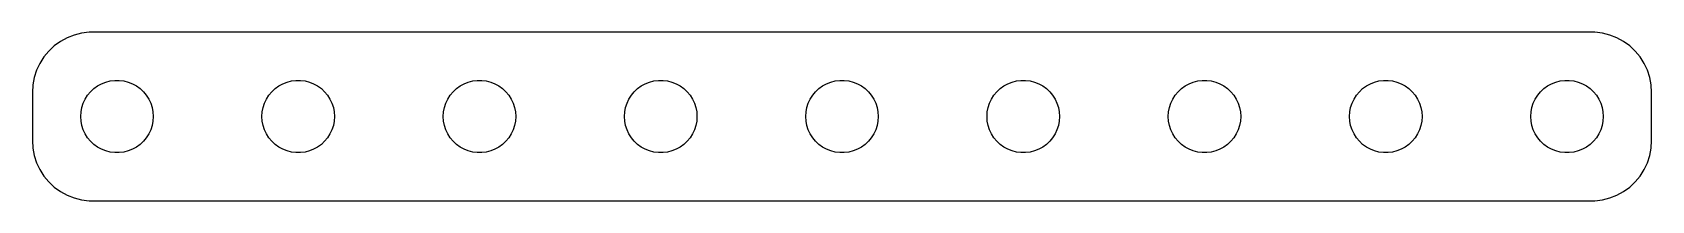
# Model space of a CAD drawing. Header units: metres. Extents: x -33.5 to 33.5, y -3.5 to 3.5.
import ezdxf

# ---------------------------------------------------------------- set-up
doc = ezdxf.new("R2010")
doc.units = ezdxf.units.M

msp = doc.modelspace()

# ---------------------------------------------------------------- linework, layer by layer
for p, q in [((-31.7725, 3.37764), (-32.0644, 3.26205)), ((-31.4684, 3.4557), (-31.7725, 3.37764)), ((-31.157, 3.49506), (-31.4684, 3.4557)), ((31.157, 3.49506), (-31.157, 3.49506)), ((31.4684, 3.4557), (31.157, 3.49506)), ((31.7725, 3.37764), (31.4684, 3.4557)), ((32.0644, 3.26205), (31.7725, 3.37764)), ((-32.8224, 2.71136), (-33.0225, 2.46945)), ((-32.5936, 2.92627), (-32.8224, 2.71136)), ((-32.3396, 3.11081), (-32.5936, 2.92627)), ((-32.0644, 3.26205), (-32.3396, 3.11081)), ((32.3396, 3.11081), (32.0644, 3.26205)), ((32.5936, 2.92627), (32.3396, 3.11081)), ((32.8224, 2.71136), (32.5936, 2.92627)), ((33.0225, 2.46945), (32.8224, 2.71136)), ((-33.1908, 2.20438), (-33.3244, 1.9203)), ((-33.0225, 2.46945), (-33.1908, 2.20438)), ((33.1908, 2.20438), (33.0225, 2.46945)), ((33.3244, 1.9203), (33.1908, 2.20438)), ((-33.4214, 1.62172), (-33.4803, 1.31332)), ((-33.3244, 1.9203), (-33.4214, 1.62172)), ((-30.8037, 1.26648), (-30.6387, 1.35724)), ((-30.6387, 1.35724), (-30.4635, 1.42657)), ((-30.4635, 1.42657), (-30.2811, 1.47342)), ((-30.2811, 1.47342), (-30.0942, 1.49704)), ((-30.0942, 1.49704), (-29.9058, 1.49704)), ((-29.9058, 1.49704), (-29.7189, 1.47342)), ((-29.7189, 1.47342), (-29.5365, 1.42657)), ((-29.5365, 1.42657), (-29.3613, 1.35724)), ((-29.3613, 1.35724), (-29.1963, 1.26648)), ((-23.3037, 1.26648), (-23.1387, 1.35724)), ((-23.1387, 1.35724), (-22.9635, 1.42657)), ((-22.9635, 1.42657), (-22.7811, 1.47342)), ((-22.7811, 1.47342), (-22.5942, 1.49704)), ((-22.5942, 1.49704), (-22.4058, 1.49704)), ((-22.4058, 1.49704), (-22.2189, 1.47342)), ((-22.2189, 1.47342), (-22.0365, 1.42657)), ((-22.0365, 1.42657), (-21.8613, 1.35724)), ((-21.8613, 1.35724), (-21.6963, 1.26648)), ((-15.8037, 1.26648), (-15.6387, 1.35724)), ((-15.6387, 1.35724), (-15.4635, 1.42657)), ((-15.4635, 1.42657), (-15.2811, 1.47342)), ((-15.2811, 1.47342), (-15.0942, 1.49704)), ((-15.0942, 1.49704), (-14.9058, 1.49704)), ((-14.9058, 1.49704), (-14.7189, 1.47342)), ((-14.7189, 1.47342), (-14.5365, 1.42657)), ((-14.5365, 1.42657), (-14.3613, 1.35724)), ((-14.3613, 1.35724), (-14.1963, 1.26648)), ((-8.30373, 1.26648), (-8.13866, 1.35724)), ((-8.13866, 1.35724), (-7.96352, 1.42657)), ((-7.96352, 1.42657), (-7.78107, 1.47342)), ((-7.78107, 1.47342), (-7.59418, 1.49704)), ((-7.59418, 1.49704), (-7.40581, 1.49704)), ((-7.40581, 1.49704), (-7.21892, 1.47342)), ((-7.21892, 1.47342), (-7.03647, 1.42657)), ((-7.03647, 1.42657), (-6.86133, 1.35724)), ((-6.86133, 1.35724), (-6.69626, 1.26648)), ((-0.803726, 1.26648), (-0.638657, 1.35724)), ((-0.638657, 1.35724), (-0.463516, 1.42657)), ((-0.463516, 1.42657), (-0.281067, 1.47342)), ((-0.281067, 1.47342), (-0.094177, 1.49704)), ((-0.094177, 1.49704), (0.094177, 1.49704)), ((0.094177, 1.49704), (0.281067, 1.47342)), ((0.281067, 1.47342), (0.463516, 1.42657)), ((0.463516, 1.42657), (0.638657, 1.35724)), ((0.638657, 1.35724), (0.803726, 1.26648)), ((6.69626, 1.26648), (6.86133, 1.35724)), ((6.86133, 1.35724), (7.03647, 1.42657)), ((7.03647, 1.42657), (7.21892, 1.47342)), ((7.21892, 1.47342), (7.40581, 1.49704)), ((7.40581, 1.49704), (7.59418, 1.49704)), ((7.59418, 1.49704), (7.78107, 1.47342)), ((7.78107, 1.47342), (7.96352, 1.42657)), ((7.96352, 1.42657), (8.13866, 1.35724)), ((8.13866, 1.35724), (8.30373, 1.26648)), ((14.1963, 1.26648), (14.3613, 1.35724)), ((14.3613, 1.35724), (14.5365, 1.42657)), ((14.5365, 1.42657), (14.7189, 1.47342)), ((14.7189, 1.47342), (14.9058, 1.49704)), ((14.9058, 1.49704), (15.0942, 1.49704)), ((15.0942, 1.49704), (15.2811, 1.47342)), ((15.2811, 1.47342), (15.4635, 1.42657)), ((15.4635, 1.42657), (15.6387, 1.35724)), ((15.6387, 1.35724), (15.8037, 1.26648)), ((21.6963, 1.26648), (21.8613, 1.35724)), ((21.8613, 1.35724), (22.0365, 1.42657)), ((22.0365, 1.42657), (22.2189, 1.47342)), ((22.2189, 1.47342), (22.4058, 1.49704)), ((22.4058, 1.49704), (22.5942, 1.49704)), ((22.5942, 1.49704), (22.7811, 1.47342)), ((22.7811, 1.47342), (22.9635, 1.42657)), ((22.9635, 1.42657), (23.1387, 1.35724)), ((23.1387, 1.35724), (23.3037, 1.26648)), ((29.1963, 1.26648), (29.3613, 1.35724)), ((29.3613, 1.35724), (29.5365, 1.42657)), ((29.5365, 1.42657), (29.7189, 1.47342)), ((29.7189, 1.47342), (29.9058, 1.49704)), ((29.9058, 1.49704), (30.0942, 1.49704)), ((30.0942, 1.49704), (30.2811, 1.47342)), ((30.2811, 1.47342), (30.4635, 1.42657)), ((30.4635, 1.42657), (30.6387, 1.35724)), ((30.6387, 1.35724), (30.8037, 1.26648)), ((33.4214, 1.62172), (33.3244, 1.9203)), ((33.4803, 1.31332), (33.4214, 1.62172)), ((-33.4803, 1.31332), (-33.5, 1)), ((-33.5, 1), (-33.5, -1)), ((-31.3947, 0.552185), (-31.3145, 0.722626)), ((-31.3145, 0.722626), (-31.2135, 0.881668)), ((-31.2135, 0.881668), (-31.0934, 1.02681)), ((-31.0934, 1.02681), (-30.9561, 1.15576)), ((-30.9561, 1.15576), (-30.8037, 1.26648)), ((-29.1963, 1.26648), (-29.0439, 1.15576)), ((-29.0439, 1.15576), (-28.9065, 1.02681)), ((-28.9065, 1.02681), (-28.7865, 0.881668)), ((-28.7865, 0.881668), (-28.6855, 0.722626)), ((-28.6855, 0.722626), (-28.6053, 0.552185)), ((-23.8947, 0.552185), (-23.8145, 0.722626)), ((-23.8145, 0.722626), (-23.7135, 0.881668)), ((-23.7135, 0.881668), (-23.5934, 1.02681)), ((-23.5934, 1.02681), (-23.4561, 1.15576)), ((-23.4561, 1.15576), (-23.3037, 1.26648)), ((-21.6963, 1.26648), (-21.5439, 1.15576)), ((-21.5439, 1.15576), (-21.4065, 1.02681)), ((-21.4065, 1.02681), (-21.2865, 0.881668)), ((-21.2865, 0.881668), (-21.1855, 0.722626)), ((-21.1855, 0.722626), (-21.1053, 0.552185)), ((-16.3947, 0.552185), (-16.3145, 0.722626)), ((-16.3145, 0.722626), (-16.2135, 0.881668)), ((-16.2135, 0.881668), (-16.0934, 1.02681)), ((-16.0934, 1.02681), (-15.9561, 1.15576)), ((-15.9561, 1.15576), (-15.8037, 1.26648)), ((-14.1963, 1.26648), (-14.0439, 1.15576)), ((-14.0439, 1.15576), (-13.9065, 1.02681)), ((-13.9065, 1.02681), (-13.7865, 0.881668)), ((-13.7865, 0.881668), (-13.6855, 0.722626)), ((-13.6855, 0.722626), (-13.6053, 0.552185)), ((-8.89465, 0.552185), (-8.81445, 0.722626)), ((-8.81445, 0.722626), (-8.71352, 0.881668)), ((-8.71352, 0.881668), (-8.59344, 1.02681)), ((-8.59344, 1.02681), (-8.45613, 1.15576)), ((-8.45613, 1.15576), (-8.30373, 1.26648)), ((-6.69626, 1.26648), (-6.54385, 1.15576)), ((-6.54385, 1.15576), (-6.40654, 1.02681)), ((-6.40654, 1.02681), (-6.28647, 0.881668)), ((-6.28647, 0.881668), (-6.18553, 0.722626)), ((-6.18553, 0.722626), (-6.10533, 0.552185)), ((-1.39465, 0.552185), (-1.31445, 0.722626)), ((-1.31445, 0.722626), (-1.21352, 0.881668)), ((-1.21352, 0.881668), (-1.09344, 1.02681)), ((-1.09344, 1.02681), (-0.956131, 1.15576)), ((-0.956131, 1.15576), (-0.803726, 1.26648)), ((0.803726, 1.26648), (0.956131, 1.15576)), ((0.956131, 1.15576), (1.09344, 1.02681)), ((1.09344, 1.02681), (1.21352, 0.881668)), ((1.21352, 0.881668), (1.31445, 0.722626)), ((1.31445, 0.722626), (1.39465, 0.552185)), ((6.10533, 0.552185), (6.18553, 0.722626)), ((6.18553, 0.722626), (6.28647, 0.881668)), ((6.28647, 0.881668), (6.40654, 1.02681)), ((6.40654, 1.02681), (6.54385, 1.15576)), ((6.54385, 1.15576), (6.69626, 1.26648)), ((8.30373, 1.26648), (8.45613, 1.15576)), ((8.45613, 1.15576), (8.59344, 1.02681)), ((8.59344, 1.02681), (8.71352, 0.881668)), ((8.71352, 0.881668), (8.81445, 0.722626)), ((8.81445, 0.722626), (8.89465, 0.552185)), ((13.6053, 0.552185), (13.6855, 0.722626)), ((13.6855, 0.722626), (13.7865, 0.881668)), ((13.7865, 0.881668), (13.9065, 1.02681)), ((13.9065, 1.02681), (14.0439, 1.15576)), ((14.0439, 1.15576), (14.1963, 1.26648)), ((15.8037, 1.26648), (15.9561, 1.15576)), ((15.9561, 1.15576), (16.0934, 1.02681)), ((16.0934, 1.02681), (16.2135, 0.881668)), ((16.2135, 0.881668), (16.3145, 0.722626)), ((16.3145, 0.722626), (16.3947, 0.552185)), ((21.1053, 0.552185), (21.1855, 0.722626)), ((21.1855, 0.722626), (21.2865, 0.881668)), ((21.2865, 0.881668), (21.4065, 1.02681)), ((21.4065, 1.02681), (21.5439, 1.15576)), ((21.5439, 1.15576), (21.6963, 1.26648)), ((23.3037, 1.26648), (23.4561, 1.15576)), ((23.4561, 1.15576), (23.5934, 1.02681)), ((23.5934, 1.02681), (23.7135, 0.881668)), ((23.7135, 0.881668), (23.8145, 0.722626)), ((23.8145, 0.722626), (23.8947, 0.552185)), ((28.6053, 0.552185), (28.6855, 0.722626)), ((28.6855, 0.722626), (28.7865, 0.881668)), ((28.7865, 0.881668), (28.9065, 1.02681)), ((28.9065, 1.02681), (29.0439, 1.15576)), ((29.0439, 1.15576), (29.1963, 1.26648)), ((30.8037, 1.26648), (30.9561, 1.15576)), ((30.9561, 1.15576), (31.0934, 1.02681)), ((31.0934, 1.02681), (31.2135, 0.881668)), ((31.2135, 0.881668), (31.3145, 0.722626)), ((31.3145, 0.722626), (31.3947, 0.552185)), ((33.5, 1), (33.4803, 1.31332)), ((33.5, -1), (33.5, 1)), ((-31.5, 0), (-31.4882, 0.187988)), ((-31.4882, -0.187988), (-31.5, 0)), ((-31.4882, 0.187988), (-31.4529, 0.373032)), ((-31.4529, 0.373032), (-31.3947, 0.552185)), ((-28.6053, 0.552185), (-28.5471, 0.373032)), ((-28.5471, 0.373032), (-28.5118, 0.187988)), ((-28.5118, 0.187988), (-28.5, 0)), ((-28.5, 0), (-28.5118, -0.187988)), ((-24, 0), (-23.9882, 0.187988)), ((-23.9882, -0.187988), (-24, 0)), ((-23.9882, 0.187988), (-23.9529, 0.373032)), ((-23.9529, 0.373032), (-23.8947, 0.552185)), ((-21.1053, 0.552185), (-21.0471, 0.373032)), ((-21.0471, 0.373032), (-21.0118, 0.187988)), ((-21.0118, 0.187988), (-21, 0)), ((-21, 0), (-21.0118, -0.187988)), ((-16.5, 0), (-16.4882, 0.187988)), ((-16.4882, -0.187988), (-16.5, 0)), ((-16.4882, 0.187988), (-16.4529, 0.373032)), ((-16.4529, 0.373032), (-16.3947, 0.552185)), ((-13.6053, 0.552185), (-13.5471, 0.373032)), ((-13.5471, 0.373032), (-13.5118, 0.187988)), ((-13.5118, 0.187988), (-13.5, 0)), ((-13.5, 0), (-13.5118, -0.187988)), ((-9, 0), (-8.98816, 0.187988)), ((-8.98816, -0.187988), (-9, 0)), ((-8.98816, 0.187988), (-8.95287, 0.373032)), ((-8.95287, 0.373032), (-8.89465, 0.552185)), ((-6.10533, 0.552185), (-6.04712, 0.373032)), ((-6.04712, 0.373032), (-6.01183, 0.187988)), ((-6.01183, 0.187988), (-6, 0)), ((-6, 0), (-6.01183, -0.187988)), ((-1.5, 0), (-1.48816, 0.187988)), ((-1.48816, -0.187988), (-1.5, 0)), ((-1.48816, 0.187988), (-1.45287, 0.373032)), ((-1.45287, 0.373032), (-1.39465, 0.552185)), ((1.39465, 0.552185), (1.45287, 0.373032)), ((1.45287, 0.373032), (1.48816, 0.187988)), ((1.48816, 0.187988), (1.5, 0)), ((1.5, 0), (1.48816, -0.187988)), ((6, 0), (6.01183, 0.187988)), ((6.01183, -0.187988), (6, 0)), ((6.01183, 0.187988), (6.04712, 0.373032)), ((6.04712, 0.373032), (6.10533, 0.552185)), ((8.89465, 0.552185), (8.95287, 0.373032)), ((8.95287, 0.373032), (8.98816, 0.187988)), ((8.98816, 0.187988), (9, 0)), ((9, 0), (8.98816, -0.187988)), ((13.5, 0), (13.5118, 0.187988)), ((13.5118, -0.187988), (13.5, 0)), ((13.5118, 0.187988), (13.5471, 0.373032)), ((13.5471, 0.373032), (13.6053, 0.552185)), ((16.3947, 0.552185), (16.4529, 0.373032)), ((16.4529, 0.373032), (16.4882, 0.187988)), ((16.4882, 0.187988), (16.5, 0)), ((16.5, 0), (16.4882, -0.187988)), ((21, 0), (21.0118, 0.187988)), ((21.0118, -0.187988), (21, 0)), ((21.0118, 0.187988), (21.0471, 0.373032)), ((21.0471, 0.373032), (21.1053, 0.552185)), ((23.8947, 0.552185), (23.9529, 0.373032)), ((23.9529, 0.373032), (23.9882, 0.187988)), ((23.9882, 0.187988), (24, 0)), ((24, 0), (23.9882, -0.187988)), ((28.5, 0), (28.5118, 0.187988)), ((28.5118, -0.187988), (28.5, 0)), ((28.5118, 0.187988), (28.5471, 0.373032)), ((28.5471, 0.373032), (28.6053, 0.552185)), ((31.3947, 0.552185), (31.4529, 0.373032)), ((31.4529, 0.373032), (31.4882, 0.187988)), ((31.4882, 0.187988), (31.5, 0)), ((31.5, 0), (31.4882, -0.187988)), ((-31.4529, -0.373032), (-31.4882, -0.187988)), ((-31.3947, -0.552185), (-31.4529, -0.373032)), ((-31.3145, -0.722626), (-31.3947, -0.552185)), ((-28.6053, -0.552185), (-28.6855, -0.722626)), ((-28.5471, -0.373032), (-28.6053, -0.552185)), ((-28.5118, -0.187988), (-28.5471, -0.373032)), ((-23.9529, -0.373032), (-23.9882, -0.187988)), ((-23.8947, -0.552185), (-23.9529, -0.373032)), ((-23.8145, -0.722626), (-23.8947, -0.552185)), ((-21.1053, -0.552185), (-21.1855, -0.722626)), ((-21.0471, -0.373032), (-21.1053, -0.552185)), ((-21.0118, -0.187988), (-21.0471, -0.373032)), ((-16.4529, -0.373032), (-16.4882, -0.187988)), ((-16.3947, -0.552185), (-16.4529, -0.373032)), ((-16.3145, -0.722626), (-16.3947, -0.552185)), ((-13.6053, -0.552185), (-13.6855, -0.722626)), ((-13.5471, -0.373032), (-13.6053, -0.552185)), ((-13.5118, -0.187988), (-13.5471, -0.373032)), ((-8.95287, -0.373032), (-8.98816, -0.187988)), ((-8.89465, -0.552185), (-8.95287, -0.373032)), ((-8.81445, -0.722626), (-8.89465, -0.552185)), ((-6.10533, -0.552185), (-6.18553, -0.722626)), ((-6.04712, -0.373032), (-6.10533, -0.552185)), ((-6.01183, -0.187988), (-6.04712, -0.373032)), ((-1.45287, -0.373032), (-1.48816, -0.187988)), ((-1.39465, -0.552185), (-1.45287, -0.373032)), ((-1.31445, -0.722626), (-1.39465, -0.552185)), ((1.39465, -0.552185), (1.31445, -0.722626)), ((1.45287, -0.373032), (1.39465, -0.552185)), ((1.48816, -0.187988), (1.45287, -0.373032)), ((6.04712, -0.373032), (6.01183, -0.187988)), ((6.10533, -0.552185), (6.04712, -0.373032)), ((6.18553, -0.722626), (6.10533, -0.552185)), ((8.89465, -0.552185), (8.81445, -0.722626)), ((8.95287, -0.373032), (8.89465, -0.552185)), ((8.98816, -0.187988), (8.95287, -0.373032)), ((13.5471, -0.373032), (13.5118, -0.187988)), ((13.6053, -0.552185), (13.5471, -0.373032)), ((13.6855, -0.722626), (13.6053, -0.552185)), ((16.3947, -0.552185), (16.3145, -0.722626)), ((16.4529, -0.373032), (16.3947, -0.552185)), ((16.4882, -0.187988), (16.4529, -0.373032)), ((21.0471, -0.373032), (21.0118, -0.187988)), ((21.1053, -0.552185), (21.0471, -0.373032)), ((21.1855, -0.722626), (21.1053, -0.552185)), ((23.8947, -0.552185), (23.8145, -0.722626)), ((23.9529, -0.373032), (23.8947, -0.552185)), ((23.9882, -0.187988), (23.9529, -0.373032)), ((28.5471, -0.373032), (28.5118, -0.187988)), ((28.6053, -0.552185), (28.5471, -0.373032)), ((28.6855, -0.722626), (28.6053, -0.552185)), ((31.3947, -0.552185), (31.3145, -0.722626)), ((31.4529, -0.373032), (31.3947, -0.552185)), ((31.4882, -0.187988), (31.4529, -0.373032)), ((-33.5, -1), (-33.4803, -1.31332)), ((-33.4803, -1.31332), (-33.4214, -1.62172)), ((-31.2135, -0.881668), (-31.3145, -0.722626)), ((-31.0934, -1.02681), (-31.2135, -0.881668)), ((-30.9561, -1.15576), (-31.0934, -1.02681)), ((-30.8037, -1.26648), (-30.9561, -1.15576)), ((-30.6387, -1.35724), (-30.8037, -1.26648)), ((-29.1963, -1.26648), (-29.3613, -1.35724)), ((-29.0439, -1.15576), (-29.1963, -1.26648)), ((-28.9065, -1.02681), (-29.0439, -1.15576)), ((-28.7865, -0.881668), (-28.9065, -1.02681)), ((-28.6855, -0.722626), (-28.7865, -0.881668)), ((-23.7135, -0.881668), (-23.8145, -0.722626)), ((-23.5934, -1.02681), (-23.7135, -0.881668)), ((-23.4561, -1.15576), (-23.5934, -1.02681)), ((-23.3037, -1.26648), (-23.4561, -1.15576)), ((-23.1387, -1.35724), (-23.3037, -1.26648)), ((-21.6963, -1.26648), (-21.8613, -1.35724)), ((-21.5439, -1.15576), (-21.6963, -1.26648)), ((-21.4065, -1.02681), (-21.5439, -1.15576)), ((-21.2865, -0.881668), (-21.4065, -1.02681)), ((-21.1855, -0.722626), (-21.2865, -0.881668)), ((-16.2135, -0.881668), (-16.3145, -0.722626)), ((-16.0934, -1.02681), (-16.2135, -0.881668)), ((-15.9561, -1.15576), (-16.0934, -1.02681)), ((-15.8037, -1.26648), (-15.9561, -1.15576)), ((-15.6387, -1.35724), (-15.8037, -1.26648)), ((-14.1963, -1.26648), (-14.3613, -1.35724)), ((-14.0439, -1.15576), (-14.1963, -1.26648)), ((-13.9065, -1.02681), (-14.0439, -1.15576)), ((-13.7865, -0.881668), (-13.9065, -1.02681)), ((-13.6855, -0.722626), (-13.7865, -0.881668)), ((-8.71352, -0.881668), (-8.81445, -0.722626)), ((-8.59344, -1.02681), (-8.71352, -0.881668)), ((-8.45613, -1.15576), (-8.59344, -1.02681)), ((-8.30373, -1.26648), (-8.45613, -1.15576)), ((-8.13866, -1.35724), (-8.30373, -1.26648)), ((-6.69626, -1.26648), (-6.86133, -1.35724)), ((-6.54385, -1.15576), (-6.69626, -1.26648)), ((-6.40654, -1.02681), (-6.54385, -1.15576)), ((-6.28647, -0.881668), (-6.40654, -1.02681)), ((-6.18553, -0.722626), (-6.28647, -0.881668)), ((-1.21352, -0.881668), (-1.31445, -0.722626)), ((-1.09344, -1.02681), (-1.21352, -0.881668)), ((-0.956131, -1.15576), (-1.09344, -1.02681)), ((-0.803726, -1.26648), (-0.956131, -1.15576)), ((-0.638657, -1.35724), (-0.803726, -1.26648)), ((0.803726, -1.26648), (0.638657, -1.35724)), ((0.956131, -1.15576), (0.803726, -1.26648)), ((1.09344, -1.02681), (0.956131, -1.15576)), ((1.21352, -0.881668), (1.09344, -1.02681)), ((1.31445, -0.722626), (1.21352, -0.881668)), ((6.28647, -0.881668), (6.18553, -0.722626)), ((6.40654, -1.02681), (6.28647, -0.881668)), ((6.54385, -1.15576), (6.40654, -1.02681)), ((6.69626, -1.26648), (6.54385, -1.15576)), ((6.86133, -1.35724), (6.69626, -1.26648)), ((8.30373, -1.26648), (8.13866, -1.35724)), ((8.45613, -1.15576), (8.30373, -1.26648)), ((8.59344, -1.02681), (8.45613, -1.15576)), ((8.71352, -0.881668), (8.59344, -1.02681)), ((8.81445, -0.722626), (8.71352, -0.881668)), ((13.7865, -0.881668), (13.6855, -0.722626)), ((13.9065, -1.02681), (13.7865, -0.881668)), ((14.0439, -1.15576), (13.9065, -1.02681)), ((14.1963, -1.26648), (14.0439, -1.15576)), ((14.3613, -1.35724), (14.1963, -1.26648)), ((15.8037, -1.26648), (15.6387, -1.35724)), ((15.9561, -1.15576), (15.8037, -1.26648)), ((16.0934, -1.02681), (15.9561, -1.15576)), ((16.2135, -0.881668), (16.0934, -1.02681)), ((16.3145, -0.722626), (16.2135, -0.881668)), ((21.2865, -0.881668), (21.1855, -0.722626)), ((21.4065, -1.02681), (21.2865, -0.881668)), ((21.5439, -1.15576), (21.4065, -1.02681)), ((21.6963, -1.26648), (21.5439, -1.15576)), ((21.8613, -1.35724), (21.6963, -1.26648)), ((23.3037, -1.26648), (23.1387, -1.35724)), ((23.4561, -1.15576), (23.3037, -1.26648)), ((23.5934, -1.02681), (23.4561, -1.15576)), ((23.7135, -0.881668), (23.5934, -1.02681)), ((23.8145, -0.722626), (23.7135, -0.881668)), ((28.7865, -0.881668), (28.6855, -0.722626)), ((28.9065, -1.02681), (28.7865, -0.881668)), ((29.0439, -1.15576), (28.9065, -1.02681)), ((29.1963, -1.26648), (29.0439, -1.15576)), ((29.3613, -1.35724), (29.1963, -1.26648)), ((30.8037, -1.26648), (30.6387, -1.35724)), ((30.9561, -1.15576), (30.8037, -1.26648)), ((31.0934, -1.02681), (30.9561, -1.15576)), ((31.2135, -0.881668), (31.0934, -1.02681)), ((31.3145, -0.722626), (31.2135, -0.881668)), ((33.4214, -1.62172), (33.4803, -1.31332)), ((33.4803, -1.31332), (33.5, -1)), ((-33.4214, -1.62172), (-33.3244, -1.9203)), ((-33.3244, -1.9203), (-33.1908, -2.20438)), ((-30.4635, -1.42657), (-30.6387, -1.35724)), ((-30.2811, -1.47342), (-30.4635, -1.42657)), ((-30.0942, -1.49704), (-30.2811, -1.47342)), ((-29.9058, -1.49704), (-30.0942, -1.49704)), ((-29.7189, -1.47342), (-29.9058, -1.49704)), ((-29.5365, -1.42657), (-29.7189, -1.47342)), ((-29.3613, -1.35724), (-29.5365, -1.42657)), ((-22.9635, -1.42657), (-23.1387, -1.35724)), ((-22.7811, -1.47342), (-22.9635, -1.42657)), ((-22.5942, -1.49704), (-22.7811, -1.47342)), ((-22.4058, -1.49704), (-22.5942, -1.49704)), ((-22.2189, -1.47342), (-22.4058, -1.49704)), ((-22.0365, -1.42657), (-22.2189, -1.47342)), ((-21.8613, -1.35724), (-22.0365, -1.42657)), ((-15.4635, -1.42657), (-15.6387, -1.35724)), ((-15.2811, -1.47342), (-15.4635, -1.42657)), ((-15.0942, -1.49704), (-15.2811, -1.47342)), ((-14.9058, -1.49704), (-15.0942, -1.49704)), ((-14.7189, -1.47342), (-14.9058, -1.49704)), ((-14.5365, -1.42657), (-14.7189, -1.47342)), ((-14.3613, -1.35724), (-14.5365, -1.42657)), ((-7.96352, -1.42657), (-8.13866, -1.35724)), ((-7.78107, -1.47342), (-7.96352, -1.42657)), ((-7.59418, -1.49704), (-7.78107, -1.47342)), ((-7.40581, -1.49704), (-7.59418, -1.49704)), ((-7.21892, -1.47342), (-7.40581, -1.49704)), ((-7.03647, -1.42657), (-7.21892, -1.47342)), ((-6.86133, -1.35724), (-7.03647, -1.42657)), ((-0.463516, -1.42657), (-0.638657, -1.35724)), ((-0.281067, -1.47342), (-0.463516, -1.42657)), ((-0.094177, -1.49704), (-0.281067, -1.47342)), ((0.094177, -1.49704), (-0.094177, -1.49704)), ((0.281067, -1.47342), (0.094177, -1.49704)), ((0.463516, -1.42657), (0.281067, -1.47342)), ((0.638657, -1.35724), (0.463516, -1.42657)), ((7.03647, -1.42657), (6.86133, -1.35724)), ((7.21892, -1.47342), (7.03647, -1.42657)), ((7.40581, -1.49704), (7.21892, -1.47342)), ((7.59418, -1.49704), (7.40581, -1.49704)), ((7.78107, -1.47342), (7.59418, -1.49704)), ((7.96352, -1.42657), (7.78107, -1.47342)), ((8.13866, -1.35724), (7.96352, -1.42657)), ((14.5365, -1.42657), (14.3613, -1.35724)), ((14.7189, -1.47342), (14.5365, -1.42657)), ((14.9058, -1.49704), (14.7189, -1.47342)), ((15.0942, -1.49704), (14.9058, -1.49704)), ((15.2811, -1.47342), (15.0942, -1.49704)), ((15.4635, -1.42657), (15.2811, -1.47342)), ((15.6387, -1.35724), (15.4635, -1.42657)), ((22.0365, -1.42657), (21.8613, -1.35724)), ((22.2189, -1.47342), (22.0365, -1.42657)), ((22.4058, -1.49704), (22.2189, -1.47342)), ((22.5942, -1.49704), (22.4058, -1.49704)), ((22.7811, -1.47342), (22.5942, -1.49704)), ((22.9635, -1.42657), (22.7811, -1.47342)), ((23.1387, -1.35724), (22.9635, -1.42657)), ((29.5365, -1.42657), (29.3613, -1.35724)), ((29.7189, -1.47342), (29.5365, -1.42657)), ((29.9058, -1.49704), (29.7189, -1.47342)), ((30.0942, -1.49704), (29.9058, -1.49704)), ((30.2811, -1.47342), (30.0942, -1.49704)), ((30.4635, -1.42657), (30.2811, -1.47342)), ((30.6387, -1.35724), (30.4635, -1.42657)), ((33.1908, -2.20438), (33.3244, -1.9203)), ((33.3244, -1.9203), (33.4214, -1.62172)), ((-33.1908, -2.20438), (-33.0225, -2.46945)), ((-33.0225, -2.46945), (-32.8224, -2.71136)), ((32.8224, -2.71136), (33.0225, -2.46945)), ((33.0225, -2.46945), (33.1908, -2.20438)), ((-32.8224, -2.71136), (-32.5936, -2.92627)), ((-32.5936, -2.92627), (-32.3396, -3.11081)), ((-32.3396, -3.11081), (-32.0644, -3.26205)), ((-32.0644, -3.26205), (-31.7725, -3.37764)), ((31.7725, -3.37764), (32.0644, -3.26205)), ((32.0644, -3.26205), (32.3396, -3.11081)), ((32.3396, -3.11081), (32.5936, -2.92627)), ((32.5936, -2.92627), (32.8224, -2.71136)), ((-31.7725, -3.37764), (-31.4684, -3.4557)), ((-31.4684, -3.4557), (-31.157, -3.49506)), ((-31.157, -3.49506), (31.157, -3.49506)), ((31.157, -3.49506), (31.4684, -3.4557)), ((31.4684, -3.4557), (31.7725, -3.37764))]:
    msp.add_line(p, q)

doc.saveas('drawing.dxf')
